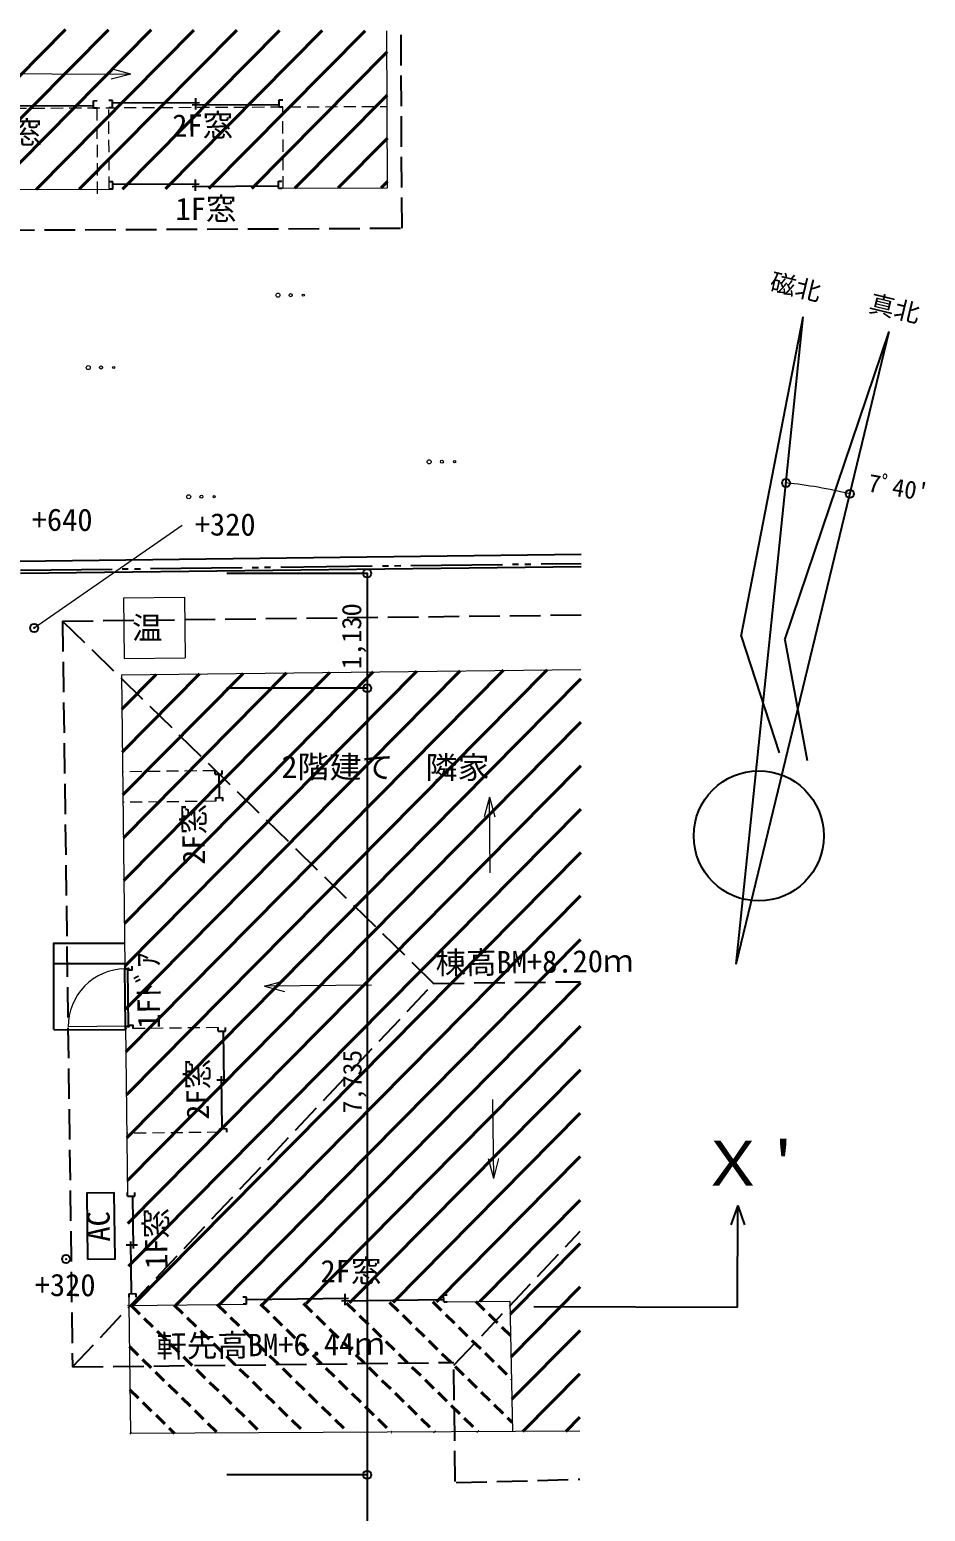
# Model space of a CAD drawing. Units: millimetres at full size, sheet at 1:150, with parts at 1:100. Extents: x -163003 to 39665, y -31756 to 660749.
# Drawn here: x -50888 to -37673, y -11984 to 9872 of the extents above; entities that cross this region are included whole.
import ezdxf
from ezdxf.enums import TextEntityAlignment as Align

# ---------------------------------------------------------------- set-up
doc = ezdxf.new("R2010")
doc.units = ezdxf.units.MM
doc.header["$LTSCALE"] = 150
doc.header["$PDMODE"] = 32
doc.header["$PDSIZE"] = 120
for name, pattern in [('DASHED1', [1.8, 1.2, -0.6]), ('DASHED3', [4, 3, -1]), ('DOUBLE_CHAIN2', [12.8, 9, -1, 0.6, -0.6, 0.6, -1])]:
    doc.linetypes.add(name, pattern=pattern)
for name, color, linetype, lineweight in [('2-F_寸法・方位', 7, 'Continuous', 25), ('5-5_サッシ・室内建具', 7, 'Continuous', 25), ('6-E_ソリッド図形', 7, 'Continuous', 25), ('7-7', 7, 'Continuous', 25), ('8-6', 4, 'Continuous', 9), ('8-8', 7, 'Continuous', 25), ('8-E', 3, 'Continuous', 40), ('C-0', 4, 'Continuous', 9)]:
    doc.layers.add(name, color=color, linetype=linetype, lineweight=lineweight)
doc.layers.add('6-A_文字', color=6, linetype='Continuous')
doc.styles.add('ＭＳ ゴシック', font='')
doc.styles.get('ＭＳ ゴシック').set_extended_font_data('MS Gothic')

msp = doc.modelspace()

# ---------------------------------------------------------------- linework, layer by layer
at = {"layer": '2-F_寸法・方位', "color": 6}
for p, q in [((-45908.3, 1852), (-47979.7, 1852)), ((-45908.3, 1852), (-45908.3, 157)), ((-45908.3, 157), (-47979.7, 157))]:
    msp.add_line(p, q, dxfattribs=at)
at = {"layer": '2-F_寸法・方位'}
for p, q in [((-45908.3, 157), (-45908.3, -11445.5)), ((-45908.3, -11445.5), (-47979.7, -11445.5)), ((-45908.3, -11445.5), (-45908.3, -20279.2))]:
    msp.add_line(p, q, dxfattribs=at)
at = {"layer": '2-F_寸法・方位', "color": 6}
for p in [(-45908.3, 1852), (-45908.3, 157)]:
    msp.add_point(p, dxfattribs=at)
at = {"layer": '2-F_寸法・方位'}
msp.add_point((-45908.3, -11445.5), dxfattribs=at)
at = {"layer": '5-5_サッシ・室内建具'}
for p, q in [((-40441.3, -7474.2), (-40544.9, -7755.7)), ((-40446.8, -8974.2), (-40441.3, -7474.2)), ((-40441.3, -7474.2), (-40339.7, -7756.5)), ((-43446.8, -8963.2), (-40446.8, -8974.2))]:
    msp.add_line(p, q, dxfattribs=at)
at = {"layer": '6-E_ソリッド図形', "color": 4, "linetype": 'DASHED1', "lineweight": 9}
for p, q in [((-48150.7, -1059.6), (-49516.9, -1076)), ((-48145.3, -1509.6), (-49511.5, -1525.9)), ((-48105.4, -4848.3), (-49471.5, -4864.7)), ((-48086.9, -6392.1), (-49453, -6408.4))]:
    msp.add_line(p, q, dxfattribs=at)
at = {"layer": '6-E_ソリッド図形'}
for p, q in [((-48150.1, -1112.1), (-48150.7, -1059.6)), ((-48045.1, -1110.9), (-48045.7, -1058.4)), ((-48150.1, -1112.1), (-48045.1, -1110.9)), ((-48097.6, -1111.5), (-48093.5, -1456.5)), ((-48146, -1457.1), (-48041, -1455.8)), ((-48146, -1457.1), (-48145.3, -1509.6)), ((-48041, -1455.8), (-48040.3, -1508.3)), ((-48104.7, -4900.8), (-48105.4, -4848.3)), ((-48104.7, -4900.8), (-47999.7, -4899.6)), ((-48034.2, -4900), (-48025, -5671.8)), ((-47999.7, -4899.6), (-48000.4, -4847.1)), ((-48126.1, -5620.5), (-47961.1, -5618.6)), ((-48062.2, -5567.3), (-48053, -6339.1)), ((-48087.5, -6339.6), (-47982.5, -6338.3)), ((-47982.5, -6338.3), (-47981.9, -6390.8)), ((-48087.5, -6339.6), (-48086.9, -6392.1)), ((-49441.9, -7335.5), (-49442.5, -7283.1)), ((-49441.9, -7335.5), (-49336.9, -7334.3)), ((-49371.4, -7334.7), (-49362.2, -8106.6)), ((-49336.9, -7334.3), (-49337.5, -7281.8)), ((-49463.3, -8055.3), (-49298.3, -8053.3)), ((-49399.4, -8002), (-49390.2, -8773.9)), ((-49424.7, -8774.3), (-49319.7, -8773)), ((-49424.7, -8774.3), (-49424, -8826.8)), ((-49319.7, -8773), (-49319.1, -8825.5))]:
    msp.add_line(p, q, dxfattribs=at)
at = {"layer": '7-7', "color": 4, "lineweight": 9}
msp.add_line((-50820.9, 1046.5), (-48638.1, 2563.5), dxfattribs=at)
at = {"layer": '7-7', "color": 5}
for p in [(-50820.9, 1046.5), (-50349.8, -8262.2)]:
    msp.add_point(p, dxfattribs=at)
at = {"layer": '8-6', "color": 2}
for p, q in [((-45605.7, 7539.6), (-45616.7, 9854.4)), ((-52028.1, 7509), (-49661.3, 7520.3)), ((-47216.6, 7531.9), (-45605.7, 7539.6)), ((-49502.9, 1491.1), (-48603, 1500.2)), ((-49502.9, 1491.1), (-49493.9, 594.1)), ((-48603, 1500.2), (-48593.9, 603.2)), ((-49493.9, 594.1), (-48593.9, 603.2)), ((-49534, 354.5), (-42753.4, 435.7)), ((-49534, 354.5), (-49482.5, -3944.4)), ((-49471.9, -4827.2), (-49441.9, -7335.5)), ((-49445.2, -8949.9), (-47687.2, -8928.8)), ((-49424.7, -8774.3), (-49422.8, -8934.4)), ((-49422.8, -8934.4), (-49402.1, -10837.6)), ((-44726, -8893.3), (-43802, -8882.3)), ((-43802, -8882.3), (-43764.2, -10808.2)), ((-42770.2, -10803), (-49402.1, -10837.6))]:
    msp.add_line(p, q, dxfattribs=at)
at = {"layer": '8-6', "color": 7, "linetype": 'DASHED3', "lineweight": 25}
for p, q in [((-45394.1, 6943.4), (-45408, 9853.7)), ((-59668.4, 6875.3), (-45394.1, 6943.4)), ((-50401.9, 1148.1), (-42752.2, 1239.7)), ((-50401.9, 1148.1), (-44927.2, -4197.1)), ((-50401.9, 1148.1), (-50255.2, -9854.9)), ((-50255.2, -9854.9), (-44927.2, -4197.1)), ((-44927.2, -4197.1), (-42760.3, -4171.2)), ((-44629.4, -9830.1), (-42765.8, -7851.1)), ((-50255.2, -9854.9), (-44629.9, -9787.5)), ((-44608.9, -11541.7), (-44629.9, -9787.5)), ((-44593.7, -11560.6), (-42771.2, -11510.7))]:
    msp.add_line(p, q, dxfattribs=at)
at = {"layer": '8-6'}
for p, q in [((-49394.8, 9215.6), (-49684.3, 9294.3)), ((-44105.5, -1451), (-44179.7, -1741.6)), ((-44105.5, -1451), (-44024.4, -1739.8)), ((-44092.2, -2564.7), (-44105.5, -1451)), ((-47420.4, -4239.8), (-47129.7, -4314)), ((-44038.2, -7072.2), (-44052.2, -5908.3)), ((-44038.2, -7072.2), (-44119.3, -6783.3)), ((-44038.2, -7072.2), (-43964, -6781.5))]:
    msp.add_line(p, q, dxfattribs=at)
at = {"layer": '8-6', "color": 7, "lineweight": 25}
for p, q in [((-47688.4, -8823.8), (-47740.9, -8824.4)), ((-47687.2, -8928.8), (-47739.7, -8929.4)), ((-47687.2, -8928.8), (-47688.4, -8823.8)), ((-47688, -8858.3), (-46181.2, -8840.3)), ((-46285.7, -8877.5), (-44778.9, -8859.5)), ((-46232.5, -8941.4), (-46234.4, -8776.4)), ((-44779.7, -8789), (-44727.3, -8788.3)), ((-44778.5, -8894), (-44779.7, -8789)), ((-44778.5, -8894), (-44726, -8893.3))]:
    msp.add_line(p, q, dxfattribs=at)
at = {"layer": '8-6'}
for points in [[(-51728.6, 9224.2), (-49394.8, 9215.6), (-49684.9, 9139)], [(-45843.9, -4220.9), (-47420.4, -4239.8), (-47131.6, -4158.7)]]:
    msp.add_lwpolyline(points, dxfattribs=at)
at = {"layer": '8-8'}
for p, q in [((-51210.5, 8747.4), (-49944, 8753.5)), ((-49944.3, 8824), (-49891.8, 8824.2)), ((-49943.8, 8719), (-49944.3, 8824)), ((-49667.5, 8825.3), (-49720, 8825)), ((-49667, 8720.3), (-49667.5, 8825.3)), ((-49667.3, 8790.8), (-48383.5, 8796.9)), ((-48488.4, 8760.4), (-47204.5, 8766.5)), ((-48435.5, 8696.1), (-48436.3, 8861.1)), ((-47204.9, 8837), (-47152.4, 8837.3)), ((-47204.4, 8732), (-47204.9, 8837)), ((-49943.8, 8719), (-49891.3, 8719.2)), ((-49667, 8720.3), (-49719.5, 8720)), ((-47204.4, 8732), (-47151.9, 8732.3)), ((-48438.8, 7496.1), (-48439.6, 7661.1)), ((-49661.8, 7625.3), (-49714.3, 7625)), ((-49661.3, 7520.3), (-49713.8, 7520)), ((-49661.3, 7520.3), (-49661.8, 7625.3)), ((-49661.6, 7590.8), (-48386.8, 7596.9)), ((-48491.6, 7560.4), (-47216.8, 7566.4)), ((-47217.1, 7636.9), (-47164.6, 7637.2)), ((-47216.6, 7531.9), (-47217.1, 7636.9)), ((-47216.6, 7531.9), (-47164.1, 7532.2)), ((-40462.1, -3911.3), (-39473.8, 5637.7)), ((-40389.3, 925.8), (-39473.8, 5637.7)), ((-40462.1, -3911.3), (-38208.7, 5420.5)), ((-39744.6, 872.8), (-38208.7, 5420.5)), ((-51049, 2032.5), (-42750.9, 2133.5)), ((-51022, 1852.8), (-42751.1, 1953.5)), ((-40389.1, 927.4), (-39828.4, -795.5)), ((-39744.6, 872.8), (-39418.8, -909.5)), ((-50530, -3902.7), (-49483, -3904.2)), ((-49482.1, -3981.9), (-49437.1, -3981.3)), ((-49471.9, -4827.2), (-49482.1, -3981.9)), ((-49426.9, -4826.6), (-49437.1, -3981.3)), ((-50531.4, -4877.7), (-49471.3, -4879.2)), ((-49471.9, -4827.2), (-49426.9, -4826.6))]:
    msp.add_line(p, q, dxfattribs=at)
at = {"layer": '8-8', "color": 4, "linetype": 'DASHED1', "lineweight": 9}
for p, q in [((-59484.4, 8673.5), (-45611.4, 8739.6)), ((-49885.3, 7450.8), (-49891.3, 8713)), ((-49713.8, 7526.7), (-49719.4, 8695.4)), ((-47146.1, 7530.3), (-47151.9, 8734.3))]:
    msp.add_line(p, q, dxfattribs=at)
at = {"layer": '8-8', "linetype": 'DOUBLE_CHAIN2'}
msp.add_line((-51022.5, 1897.8), (-42751.1, 1998.5), dxfattribs=at)
at = {"layer": '8-8', "color": 4, "lineweight": 9}
msp.add_line((-49471.9, -4827.2), (-50317.3, -4837.3), dxfattribs=at)
at = {"layer": '8-8'}
for points in [[(-50531.4, -4877.7), (-50529.6, -3602.7), (-49486.6, -3604.1)], [(-49482.5, -3944.4), (-49482.2, -3974.4), (-49429.7, -3973.7), (-49429.4, -3996.2), (-49376.9, -3995.6), (-49377.5, -3943.1)], [(-49471.5, -4864.7), (-49471.9, -4834.7), (-49419.4, -4834), (-49419.6, -4811.6), (-49367.1, -4810.9), (-49366.5, -4863.4)]]:
    msp.add_lwpolyline(points, dxfattribs=at)
msp.add_lwpolyline([(-50031.8, -8264.2), (-49626.8, -8259.3), (-49638.5, -7284.4), (-50043.5, -7289.2)], close=True, dxfattribs=at)
msp.add_circle((-40130.8, -2020.4), 960, dxfattribs=at)
at = {"layer": '8-8', "color": 4, "lineweight": 9}
for centre, radius, start, end in [((-40462.1, -3911.3), 7134.8, 76.42465, 84.09132), ((-49471.9, -4827.2), 845.4, 90.68607, 180.68607)]:
    msp.add_arc(centre, radius, start, end, dxfattribs=at)
at = {"layer": '8-8', "color": 2}
for p in [(-39727.6, 3185.6), (-38787.4, 3024.2)]:
    msp.add_point(p, dxfattribs=at)
at = {"layer": '8-E'}
for p, q in [((-52700.3, 7505.8), (-50356.7, 9871.9)), ((-52063.9, 7508.8), (-49725.6, 9869.6)), ((-51427.6, 7511.9), (-49094.5, 9867.2)), ((-50791.2, 7514.9), (-48463.5, 9864.9)), ((-50154.8, 7517.9), (-47832.4, 9862.6)), ((-49518.4, 7521), (-47201.3, 9860.3)), ((-48882, 7524), (-46570.2, 9858)), ((-48245.6, 7527), (-45939.1, 9855.6)), ((-47609.2, 7530.1), (-45615.3, 9543.1)), ((-46972.8, 7533.1), (-45612.2, 8906.8)), ((-46336.4, 7536.1), (-45609.2, 8270.4)), ((-45700.1, 7539.2), (-45606.2, 7634)), ((-49527.9, -151.8), (-49020.8, 360.6)), ((-49520.4, -783.9), (-48380.1, 368.3)), ((-49512.8, -1416), (-47739.4, 376)), ((-49505.2, -2048.1), (-47098.7, 383.7)), ((-49497.7, -2680.2), (-46458, 391.3)), ((-49490.1, -3312.3), (-45817.3, 399)), ((-49482.5, -3944.4), (-45176.6, 406.7)), ((-49474.9, -4576.5), (-44535.9, 414.4)), ((-49467.4, -5208.5), (-43895.3, 422)), ((-49459.8, -5840.6), (-43254.6, 429.7)), ((-49452.2, -6472.7), (-42753.6, 296.2)), ((-49444.7, -7104.8), (-42754.6, -344.5)), ((-49437.1, -7736.9), (-42755.5, -985.3)), ((-49429.5, -8369), (-42756.5, -1626)), ((-49370.3, -8949), (-42757.4, -2266.7)), ((-48729.6, -8941.3), (-42758.4, -2907.4)), ((-48089, -8933.6), (-42759.3, -3548.1)), ((-47448.3, -8925.9), (-42760.3, -4188.8)), ((-46807.6, -8918.3), (-42761.3, -4829.5)), ((-46166.9, -8910.6), (-42762.2, -5470.2)), ((-45526.2, -8902.9), (-42763.2, -6110.9)), ((-44885.5, -8895.2), (-42764.1, -6751.6)), ((-44244.8, -8887.6), (-42765.1, -7392.3)), ((-43798.2, -9076.1), (-42766, -8033.1)), ((-43785.9, -9703.4), (-42767, -8673.8)), ((-43773.6, -10330.7), (-42767.9, -9314.5)), ((-43612.3, -10807.4), (-42768.9, -9955.2)), ((-42975.9, -10804.1), (-42769.9, -10595.9))]:
    msp.add_line(p, q, dxfattribs=at)
at = {"layer": '8-E', "linetype": 'DASHED1'}
for p, q in [((-49390.1, -8949.2), (-47470.6, -10827.5)), ((-48754.4, -8941.6), (-46830.6, -10824.2)), ((-48118.8, -8934), (-46190.6, -10820.8)), ((-47483.2, -8926.4), (-45550.6, -10817.5)), ((-46847.5, -8918.7), (-44910.6, -10814.1)), ((-46211.9, -8911.1), (-44270.6, -10810.8)), ((-45576.3, -8903.5), (-43766.8, -10674.2)), ((-44940.7, -8895.9), (-43779.4, -10032.2)), ((-44305, -8888.3), (-43792.1, -9390.3)), ((-49416.1, -9553.4), (-48110.6, -10830.8)), ((-49409.2, -10189.7), (-48750.6, -10834.2)), ((-49402.3, -10826.1), (-49390.6, -10837.5))]:
    msp.add_line(p, q, dxfattribs=at)
at = {"layer": 'C-0'}
for centre, radius in [((-47225, 5954.6), 30), ((-47037.5, 5955.5), 22.5), ((-46850, 5956.4), 15), ((-50023, 4887.2), 30), ((-49835.5, 4888.1), 22.5), ((-49648, 4889), 15), ((-44992.8, 3497.2), 30), ((-44805.3, 3498.1), 22.5), ((-44617.8, 3499), 15), ((-48541, 2981.2), 30), ((-48353.5, 2982.1), 22.5), ((-48166, 2983), 15)]:
    msp.add_circle(centre, radius, dxfattribs=at)

# ---------------------------------------------------------------- texts
at = {"layer": '2-F_寸法・方位', "style": 'ＭＳ ゴシック'}
msp.add_text('7,735', height=274.9, rotation=90, dxfattribs=at).set_placement((-45908.3, -6113), align=Align.BOTTOM_LEFT)
at = {"layer": '5-5_サッシ・室内建具', "color": 3, "style": 'ＭＳ ゴシック', "width": 1.1}
msp.add_text("Ｘ'", height=659.8, rotation=359.789, dxfattribs=at).set_placement((-41009.7, -7375.4), align=Align.BOTTOM_LEFT)
at = {"layer": '6-A_文字', "style": 'ＭＳ ゴシック'}
msp.add_text('1,130', height=285.9, rotation=90, dxfattribs=at).set_placement((-45909.5, 438.1), align=Align.BOTTOM_LEFT)
at = {"layer": '7-7', "style": 'ＭＳ ゴシック'}
for s, p in [('+640', (-50858, 2380.9)), ('+320', (-48452.6, 2311.5)), ('+320', (-50813.8, -8906.9))]:
    msp.add_text(s, height=329.9, rotation=359.789, dxfattribs=at).set_placement(p, align=Align.BOTTOM_LEFT)
at = {"layer": '8-6', "color": 7, "style": 'ＭＳ ゴシック'}
for s, rotation, p in [('温', 359.789, (-49378.4, 785.4)), ('1Fﾄﾞｱ', 90.686, (-48864.4, -4862.5))]:
    msp.add_text(s, height=329.9, rotation=rotation, dxfattribs=at).set_placement(p, align=Align.BOTTOM_LEFT)
at = {"layer": '8-8', "style": 'ＭＳ ゴシック'}
for s, height, rotation, p in [('2F窓', 329.9, 0.273, (-51602, 8088.9)), ('2F窓', 329.9, 0.273, (-48783.4, 8194.2)), ('1F窓', 329.9, 0.273, (-48735.4, 6963.7)), ("7ﾟ40'", 263.9, 350.258, (-38546.9, 2984.3)), ('2F窓', 329.9, 90.686, (-48201, -2445.5)), ('棟高BM+8.20ｍ', 329.9, 0.686, (-44896.3, -4159.2)), ('2F窓', 329.9, 90.686, (-48142.9, -6205.5)), ('AC', 329.9, 90.686, (-49604.2, -8003.2)), ('1F窓', 329.9, 90.686, (-48753.6, -8406.3)), ('2F窓', 329.9, 0.299, (-46596, -8705.1)), ('軒先高BM+6.44ｍ', 329.9, 0.686, (-49015.7, -9812.1))]:
    msp.add_text(s, height=height, rotation=rotation, dxfattribs=at).set_placement(p, align=Align.BOTTOM_LEFT)
at = {"layer": '8-8', "style": 'ＭＳ ゴシック', "width": 1.05}
for s, height, rotation, p in [('磁北', 263.9, 346.425, (-40002.7, 5962.2)), ('真北', 263.9, 346.425, (-38543.4, 5643.6)), ('2階建て\u3000隣家', 329.9, 359.789, (-47173.6, -1264.5))]:
    msp.add_text(s, height=height, rotation=rotation, dxfattribs=at).set_placement(p, align=Align.BOTTOM_LEFT)

doc.saveas('drawing.dxf')
